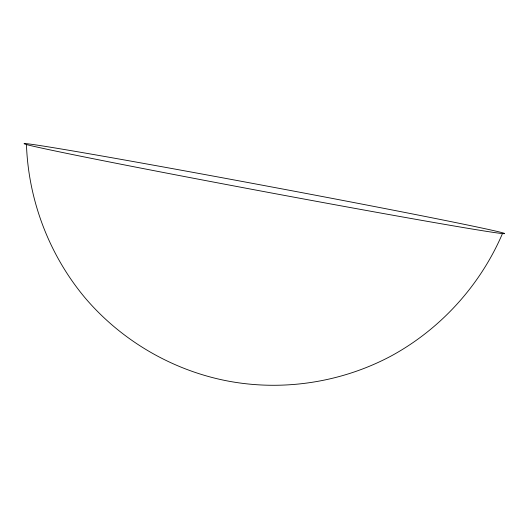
<?xml version="1.0" encoding="UTF-8"?>
<svg xmlns="http://www.w3.org/2000/svg" width="529" height="529" viewBox="0 0 529 529"><rect width="100%" height="100%" fill="white"/><g stroke="black" fill="none" stroke-linecap="round" stroke-linejoin="round"><path stroke-width="0.79" d="M502.464 233.573A244.226 2.982 10.6 0 1 118.099 163.659A244.226 2.982 10.6 0 1 172.93 168.705A244.226 2.982 10.6 0 1 502.464 233.573C480.299 285.316 440.637 329.084 391.169 355.984C341.727 382.374 283.577 391.414 228.475 381.151C173.4 370.796 122.463 341.337 85.929 298.859C49.541 255.891 28.401 200.749 26.45 144.496"/></g></svg>
